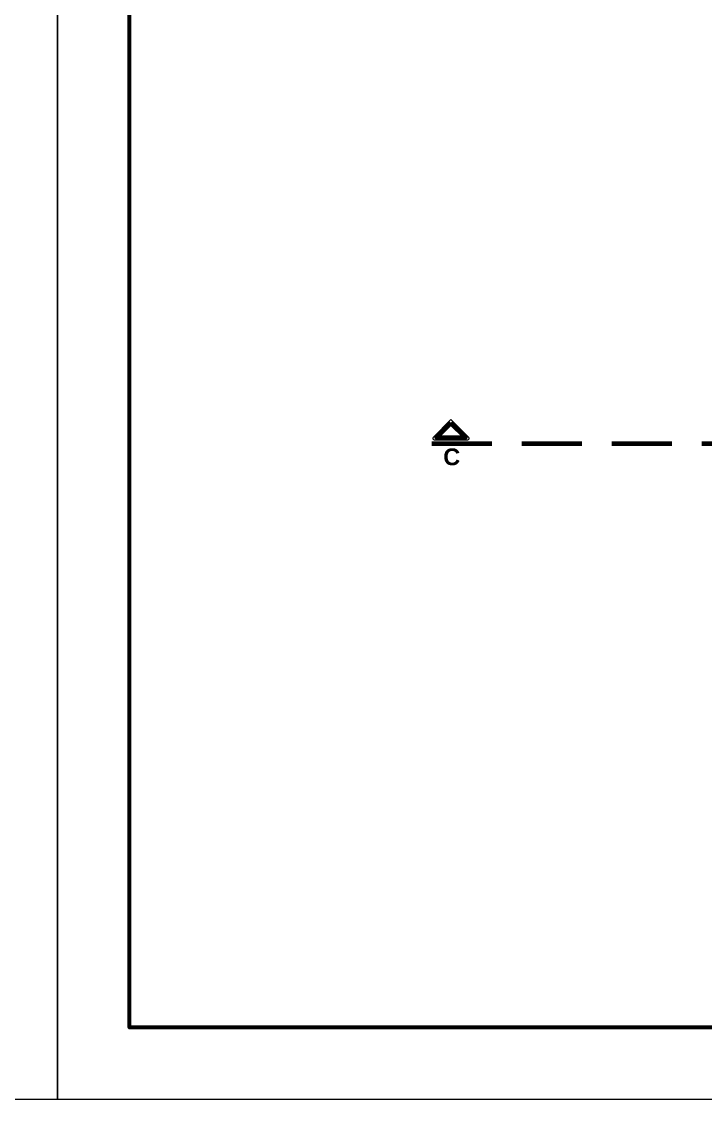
# Model space of a CAD drawing. Header units: inches. Extents: x 140 to 978, y -82 to 38.
# Drawn here: x 671.15 to 685.39, y -22.35 to 0.11 of the extents above; entities that cross this region are included whole.
import ezdxf

# ---------------------------------------------------------------- set-up
doc = ezdxf.new("R2010")
doc.units = ezdxf.units.IN
doc.header["$MEASUREMENT"] = 0
doc.linetypes.add('DASHED', pattern=[0.75, 0.5, -0.25])
for name, color, linetype, lineweight in [('UNSAAC CUBIERTAS', 22, 'Continuous', 0), ('UNSAAC- ROTULO', 7, 'Continuous', 60), ('UNSAAC-CORTE ESTRUCTURA', 7, 'Continuous', 70), ('UNSAAC-LINEA DE CORTE', 7, 'Continuous', 70)]:
    doc.layers.add(name, color=color, linetype=linetype, lineweight=lineweight)
doc.styles.get("Standard").update_dxf_attribs({"font": 'arial.ttf'})

msp = doc.modelspace()

# ---------------------------------------------------------------- linework, layer by layer
at = {"layer": 'UNSAAC CUBIERTAS', "ltscale": 1.75}
msp.add_lwpolyline([(680.458, -8.557), (680.088, -8.187), (679.719, -8.557, 0.668179), (679.74, -8.608), (680.437, -8.608, 0.668179)], format="xyb", close=True, dxfattribs=at)
at = {"layer": 'UNSAAC- ROTULO', "color": 5, "lineweight": 0, "flags": 128}
for points in [[(595.395, 31.651), (671.895, 31.651), (671.895, -22.349), (595.395, -22.349)], [(671.895, 31.651), (748.395, 31.651), (748.395, -22.349), (671.895, -22.349)]]:
    msp.add_lwpolyline(points, close=True, dxfattribs=at)
at = {"layer": 'UNSAAC- ROTULO'}
msp.add_lwpolyline([(673.395, 30.151), (746.895, 30.151), (746.895, -20.849), (673.395, -20.849)], close=True, dxfattribs=at)
at = {"layer": 'UNSAAC-CORTE ESTRUCTURA', "ltscale": 2.5}
msp.add_lwpolyline([(680.088, -8.258), (679.788, -8.558), (680.388, -8.558)], close=True, dxfattribs=at)
at = {"layer": 'UNSAAC-LINEA DE CORTE', "linetype": 'DASHED', "ltscale": 2.5}
msp.add_line((679.691, -8.683), (739.094, -8.683), dxfattribs=at)

# ---------------------------------------------------------------- texts
at = {"layer": 'UNSAAC-CORTE ESTRUCTURA', "insert": (680.281, -8.787), "char_height": 0.35, "width": 0.398, "attachment_point": 3, "rotation": 360}
msp.add_mtext('{\\fSwis721 Ex BT|b1|i0|c0|p34;C}', dxfattribs=at)

doc.saveas('drawing.dxf')
